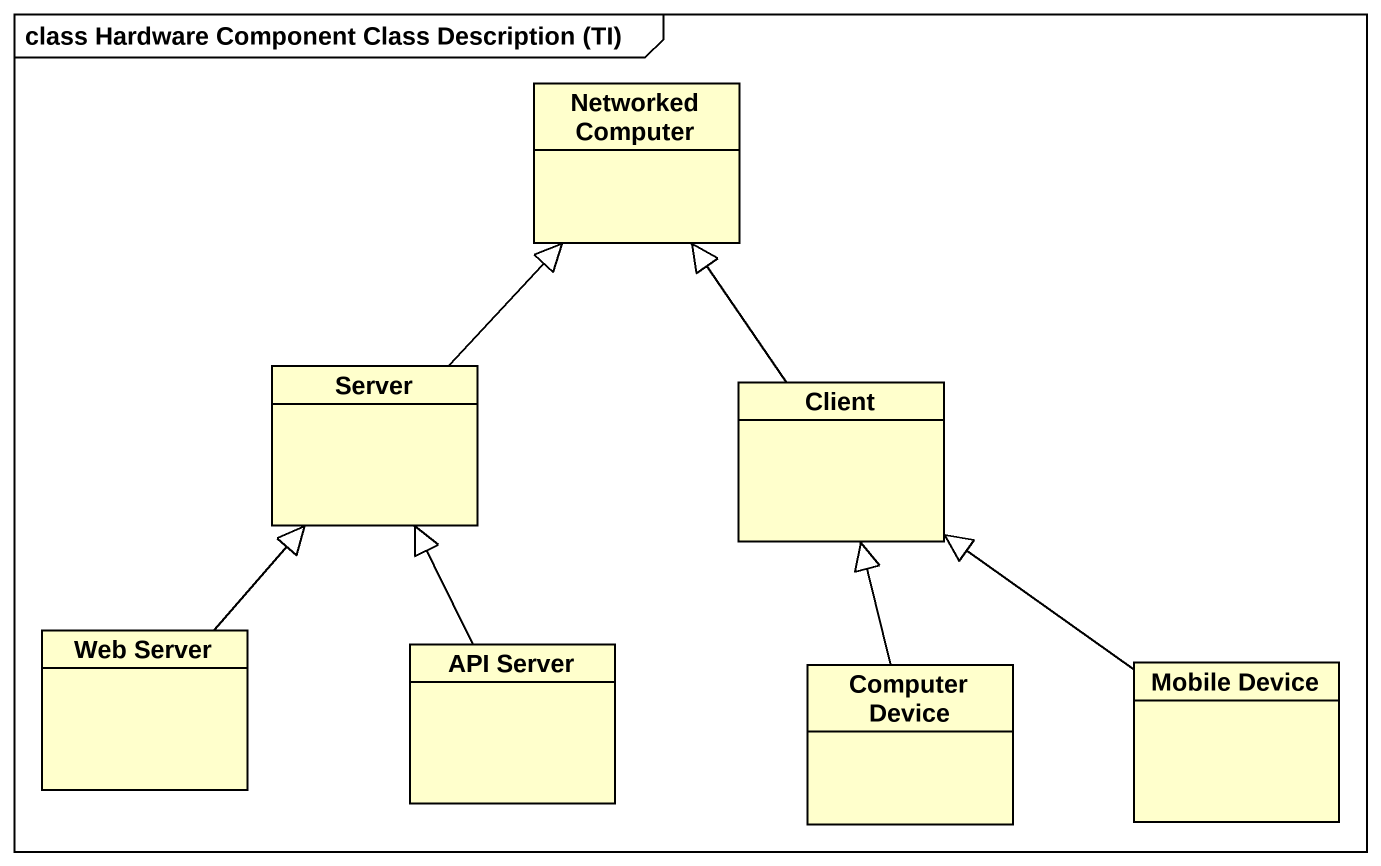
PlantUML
@startuml
mainframe class Hardware Component Class Description (TI)
hide circle
hide empty members
class "Networked Computer" as Networked_Computer
class Server
class Client
class "Web Server" as Web_Server
class "API Server" as API_Server
class "Computer Device" as Computer_Device
class "Mobile Device" as Mobile_Device
Server -up-|> Networked_Computer
Client -up-|> Networked_Computer
Web_Server -up-|> Server
API_Server -up-|> Server
Computer_Device -up-|> Client
Mobile_Device -up-|> Client
@enduml
